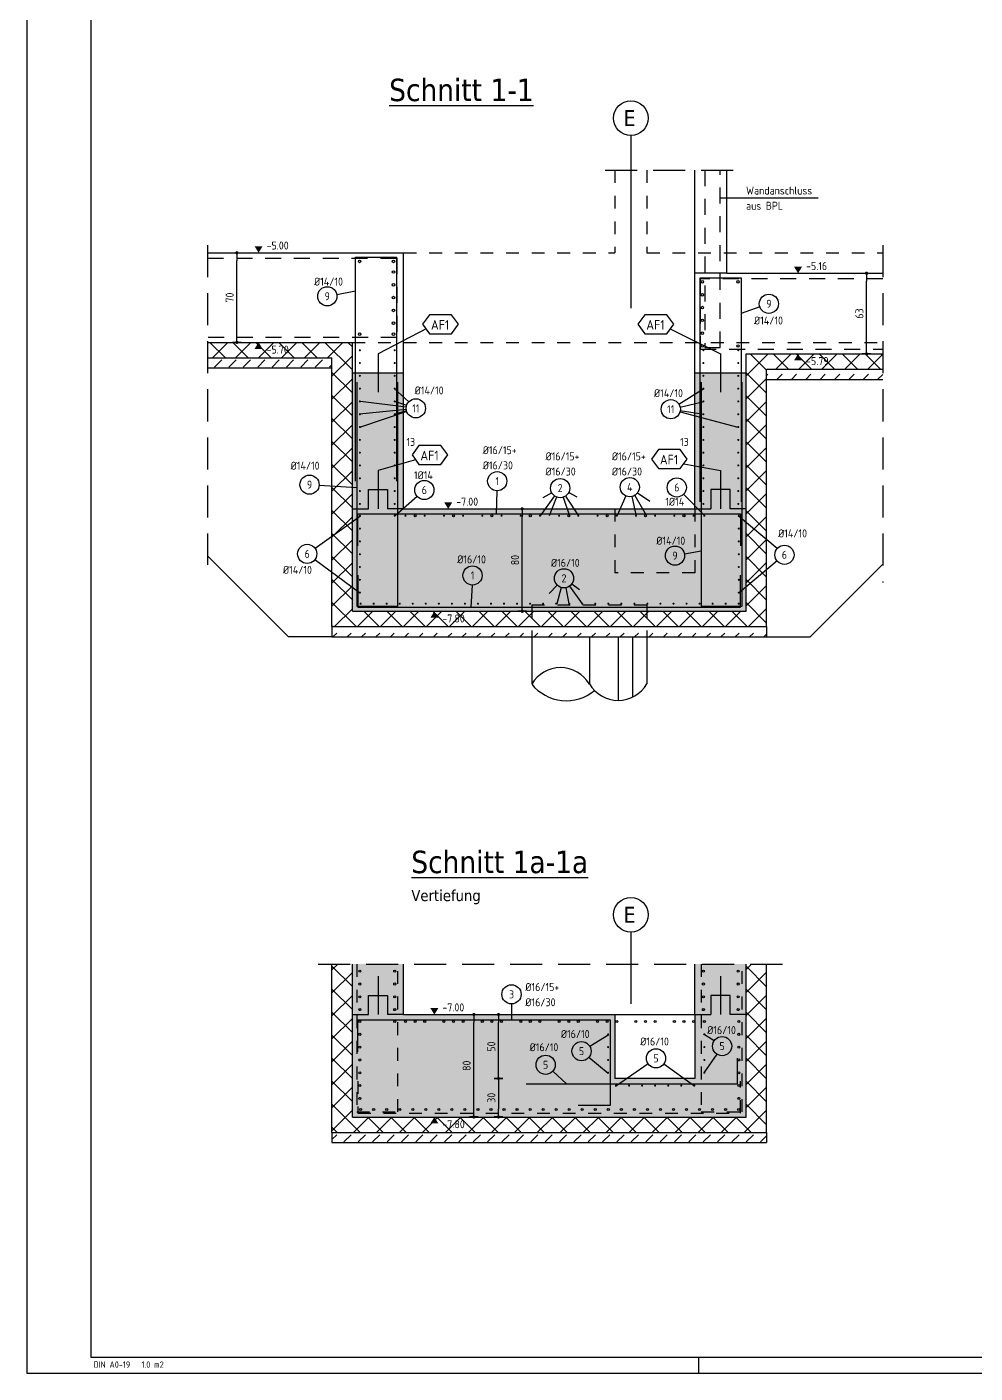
# Model space of a CAD drawing. Extents: x -20 to 69, y 0 to 100.
# Drawn here: x 0 to 7.41, y 0 to 10.51 of the extents above; entities that cross this region are included whole.
import ezdxf
from ezdxf.enums import TextEntityAlignment as Align

# ---------------------------------------------------------------- set-up
doc = ezdxf.new("R2010")
doc.units = 0
doc.header["$LTSCALE"] = 0.25
for name, pattern in [('AUSGEZOGEN', [1000.01, 1000, 0.01]), ('DOT', [0.175, 0.05, -0.125]), ('GESTRICHELT', [0.75, 0.5, -0.25]), ('GESTRICHELTX2', [1.5, 1, -0.5]), ('HIDDEN', [0.375, 0.25, -0.125])]:
    doc.linetypes.add(name, pattern=pattern)
for name, color, linetype in [('ACHSEN', 7, 'Continuous'), ('AFB', 7, 'Continuous'), ('AFU', 7, 'Continuous'), ('BETON', 7, 'Continuous'), ('grau_mittel', 7, 'Continuous'), ('HILFE', 7, 'Continuous'), ('koten', 7, 'Continuous'), ('MASSE', 7, 'Continuous'), ('OBJEKT', 7, 'Continuous'), ('RAHMEN', 7, 'Continuous'), ('RND', 7, 'Continuous'), ('SFP_Achsen', 7, 'Continuous'), ('SFP_Dämmung', 7, 'Continuous'), ('SFP_Hilfe', 7, 'Continuous'), ('TEXT', 7, 'Continuous'), ('Verbau', 7, 'Continuous'), ('VERDECKT', 7, 'Continuous')]:
    doc.layers.add(name, color=color, linetype=linetype)
doc.layers.add('NOPLOT', color=7, linetype='Continuous', plot=False)
doc.styles.add('helv', font='tahoma.ttf')
doc.styles.add('txt', font='isocp.shx')
doc.linetypes.add('AFU_50K', pattern='A,0.15,["/",Standard,S=0.2,R=0,X=-0.01,Y=-0.1],0.07,["/",Standard,S=0.2,R=0,X=-0.01,Y=-0.1],0.15', length=0.37)
doc.linetypes.add('AFU_50M', pattern='A,0.45,["/",Standard,S=0.2,R=0,X=-0.01,Y=-0.1],0.07,["/",Standard,S=0.2,R=0,X=-0.01,Y=-0.1],0.45', length=0.97)
doc.dimstyles.new('DOT_I', dxfattribs={"dimscale": 0.25, "dimtxt": 0.25, "dimasz": 0.25, "dimexe": 0.1, "dimexo": 0.3, "dimgap": 0.1, "dimtad": 1, "dimdec": 3, "dimzin": 3, "dimtxsty": 'txt', "dimblk": 'DOT', "dimblk1": 'DOT', "dimblk2": 'DOT', "dimsah": 1, "dimcen": 0.1, "dimse1": 1, "dimse2": 1, "dimazin": 0, "dimtfac": 1, "dimtdec": 4, "dimtix": 1, "dimtmove": 2, "dimatfit": 3, "dimfxl": 0, "dimtvp": 1, "dimtolj": 1, "dimtzin": 0, "dimarcsym": 0})
pattern_1 = [(225, (-1.28428, 34.29151), (-9e-17, -0.1122532), [0.079375, -0.079375])]

# ---------------------------------------------------------------- blocks, each defined once
blk = doc.blocks.new('okrd_o')
at = {"layer": 'koten', "color": 7, "linetype": 'Continuous'}
blk.add_solid([(-0.125, 0.202), (0.125, 0.202), (0, 0)], dxfattribs=at)
at = {"layer": 'koten', "style": 'txt'}
blk.add_attdef('OKRD', (0.25, 0.1), '', height=0.25, dxfattribs=at)
blk = doc.blocks.new('okrd_u')
at = {"layer": 'koten', "color": 7, "linetype": 'Continuous'}
blk.add_solid([(-0.125, -0.202), (0.125, -0.202), (0, 0)], dxfattribs=at)
at = {"layer": 'koten', "style": 'txt'}
blk.add_attdef('OKRD', (0.25, -0.35), '', height=0.25, dxfattribs=at)
blk = doc.blocks.new('RND_HIN')
at = {"layer": 'RND', "color": 7, "linetype": 'Continuous'}
blk.add_circle((0, 0), 0.3, dxfattribs=at)
at = {"layer": 'RND', "color": 7, "linetype": 'Continuous', "style": 'txt'}
blk.add_attdef('POSI', text='', height=0.25, dxfattribs=at).set_placement((0, 0), align=Align.MIDDLE)
blk = doc.blocks.new('DOT')
at = {"layer": 'MASSE', "color": 7, "linetype": 'Continuous'}
for p, q in [((0, 0), (-1, 0)), ((0, 0.54), (0, -0.54))]:
    blk.add_line(p, q, dxfattribs=at)
at = {"layer": 'MASSE', "color": 7, "linetype": 'Continuous', "const_width": 0.2}
blk.add_lwpolyline([(-0.1, 0, 1), (0.1, 0, 1)], format="xyb", close=True, dxfattribs=at)
blk = doc.blocks.new('*D30')
at = {"layer": 'Defpoints', "color": 0, "linetype": 'AUSGEZOGEN', "transparency": 16777216}
for p in [(3.684, 2.8), (3.684, 2.8), (3.684, 2.3)]:
    blk.add_point(p, dxfattribs=at)
at = {"layer": 'MASSE', "color": 0, "linetype": 'AUSGEZOGEN', "lineweight": -2, "transparency": 16777216}
blk.add_line((3.684, 2.362), (3.684, 2.737), dxfattribs=at)
at = {"layer": 'MASSE', "color": 0, "linetype": 'AUSGEZOGEN', "lineweight": -2, "transparency": 16777216, "xscale": 0.0625, "yscale": 0.0625, "zscale": 0.0625}
for p, rotation in [((3.684, 2.8), 90), ((3.684, 2.3), 270)]:
    blk.add_blockref('DOT', p, dxfattribs=dict(at, rotation=rotation))
at = {"layer": 'MASSE', "color": 0, "linetype": 'AUSGEZOGEN', "transparency": 16777216, "insert": (3.628, 2.55), "char_height": 0.0625, "attachment_point": 5, "rotation": 90, "style": 'txt'}
blk.add_mtext('\\A1;50', dxfattribs=at)
blk = doc.blocks.new('*D31')
at = {"layer": 'Defpoints', "color": 0, "linetype": 'AUSGEZOGEN', "transparency": 16777216}
for p in [(3.684, 2.3), (3.684, 2), (3.684, 2)]:
    blk.add_point(p, dxfattribs=at)
at = {"layer": 'MASSE', "color": 0, "linetype": 'AUSGEZOGEN', "lineweight": -2, "transparency": 16777216}
blk.add_line((3.684, 2.237), (3.684, 2.062), dxfattribs=at)
at = {"layer": 'MASSE', "color": 0, "linetype": 'AUSGEZOGEN', "lineweight": -2, "transparency": 16777216, "xscale": 0.0625, "yscale": 0.0625, "zscale": 0.0625}
for p, rotation in [((3.684, 2.3), 90), ((3.684, 2), 270)]:
    blk.add_blockref('DOT', p, dxfattribs=dict(at, rotation=rotation))
at = {"layer": 'MASSE', "color": 0, "linetype": 'AUSGEZOGEN', "transparency": 16777216, "insert": (3.628, 2.15), "char_height": 0.0625, "attachment_point": 5, "rotation": 90, "style": 'txt'}
blk.add_mtext('\\A1;30', dxfattribs=at)
blk = doc.blocks.new('*D32')
at = {"layer": 'Defpoints', "color": 0, "linetype": 'AUSGEZOGEN', "transparency": 16777216}
for p in [(3.491, 2.8), (3.491, 2.8), (3.491, 2)]:
    blk.add_point(p, dxfattribs=at)
at = {"layer": 'MASSE', "color": 0, "linetype": 'AUSGEZOGEN', "lineweight": -2, "transparency": 16777216}
blk.add_line((3.491, 2.062), (3.491, 2.737), dxfattribs=at)
at = {"layer": 'MASSE', "color": 0, "linetype": 'AUSGEZOGEN', "lineweight": -2, "transparency": 16777216, "xscale": 0.0625, "yscale": 0.0625, "zscale": 0.0625}
for p, rotation in [((3.491, 2.8), 90), ((3.491, 2), 270)]:
    blk.add_blockref('DOT', p, dxfattribs=dict(at, rotation=rotation))
at = {"layer": 'MASSE', "color": 0, "linetype": 'AUSGEZOGEN', "transparency": 16777216, "insert": (3.435, 2.4), "char_height": 0.0625, "attachment_point": 5, "rotation": 90, "style": 'txt'}
blk.add_mtext('\\A1;80', dxfattribs=at)
blk = doc.blocks.new('*D33')
at = {"layer": 'Defpoints', "color": 0, "linetype": 'AUSGEZOGEN', "transparency": 16777216}
for p in [(3.869, 6.749), (3.869, 6.749), (3.869, 5.949)]:
    blk.add_point(p, dxfattribs=at)
at = {"layer": 'MASSE', "color": 0, "linetype": 'AUSGEZOGEN', "lineweight": -2, "transparency": 16777216}
blk.add_line((3.869, 6.012), (3.869, 6.687), dxfattribs=at)
at = {"layer": 'MASSE', "color": 0, "linetype": 'AUSGEZOGEN', "lineweight": -2, "transparency": 16777216, "xscale": 0.0625, "yscale": 0.0625, "zscale": 0.0625}
for p, rotation in [((3.869, 6.749), 90), ((3.869, 5.949), 270)]:
    blk.add_blockref('DOT', p, dxfattribs=dict(at, rotation=rotation))
at = {"layer": 'MASSE', "color": 0, "linetype": 'AUSGEZOGEN', "transparency": 16777216, "insert": (3.813, 6.349), "char_height": 0.0625, "attachment_point": 5, "rotation": 90, "style": 'txt'}
blk.add_mtext('\\A1;80', dxfattribs=at)
blk = doc.blocks.new('*D34')
at = {"layer": 'Defpoints', "color": 0, "linetype": 'AUSGEZOGEN', "transparency": 16777216}
for p in [(1.64, 8.749), (1.64, 8.749), (1.64, 8.049)]:
    blk.add_point(p, dxfattribs=at)
at = {"layer": 'MASSE', "color": 0, "linetype": 'AUSGEZOGEN', "lineweight": -2, "transparency": 16777216}
blk.add_line((1.64, 8.112), (1.64, 8.687), dxfattribs=at)
at = {"layer": 'MASSE', "color": 0, "linetype": 'AUSGEZOGEN', "lineweight": -2, "transparency": 16777216, "xscale": 0.0625, "yscale": 0.0625, "zscale": 0.0625}
for p, rotation in [((1.64, 8.749), 90), ((1.64, 8.049), 270)]:
    blk.add_blockref('DOT', p, dxfattribs=dict(at, rotation=rotation))
at = {"layer": 'MASSE', "color": 0, "linetype": 'AUSGEZOGEN', "transparency": 16777216, "insert": (1.584, 8.399), "char_height": 0.0625, "attachment_point": 5, "rotation": 90, "style": 'txt'}
blk.add_mtext('\\A1;70', dxfattribs=at)
blk = doc.blocks.new('*D35')
at = {"layer": 'Defpoints', "color": 0, "linetype": 'AUSGEZOGEN', "transparency": 16777216}
for p in [(6.559, 8.589), (6.559, 8.589), (6.559, 7.959)]:
    blk.add_point(p, dxfattribs=at)
at = {"layer": 'MASSE', "color": 0, "linetype": 'AUSGEZOGEN', "lineweight": -2, "transparency": 16777216}
blk.add_line((6.559, 8.022), (6.559, 8.527), dxfattribs=at)
at = {"layer": 'MASSE', "color": 0, "linetype": 'AUSGEZOGEN', "lineweight": -2, "transparency": 16777216, "xscale": 0.0625, "yscale": 0.0625, "zscale": 0.0625}
for p, rotation in [((6.559, 8.589), 90), ((6.559, 7.959), 270)]:
    blk.add_blockref('DOT', p, dxfattribs=dict(at, rotation=rotation))
at = {"layer": 'MASSE', "color": 0, "linetype": 'AUSGEZOGEN', "transparency": 16777216, "insert": (6.503, 8.274), "char_height": 0.0625, "attachment_point": 5, "rotation": 90, "style": 'txt'}
blk.add_mtext('\\A1;63', dxfattribs=at)
blk = doc.blocks.new('A0--19')
at = {"layer": 'RAHMEN'}
for p, q in [((0, 84.1), (0, 0)), ((0, 0), (99.9, 0))]:
    blk.add_line(p, q, dxfattribs=at)
at = {"layer": 'RAHMEN', "color": 5}
for p, q in [((2, 83.6), (2, 0.5)), ((2, 0.5), (99.4, 0.5))]:
    blk.add_line(p, q, dxfattribs=at)
at = {"layer": 'RAHMEN', "color": 7}
blk.add_line((21, 0), (21, 0.5), dxfattribs=at)
at = {"layer": 'RAHMEN', "color": 7, "style": 'txt'}
blk.add_text('DIN A0-19   1.0 m2', height=0.2, dxfattribs=at).set_placement((2.083, 0.164))

msp = doc.modelspace()

# ---------------------------------------------------------------- hatches: boundary and pattern name
at = {"layer": 'grau_mittel'}
h = msp.add_hatch(color=61, dxfattribs=at)
h.paths.add_polyline_path([(5.218, 6.7491), (5.343, 6.7491), (5.343, 6.8991), (5.493, 6.8991), (5.493, 6.7491), (5.618, 6.7491), (5.618, 7.8091), (5.218, 7.8091)])
h.paths.add_polyline_path([(5.618, 6.7491), (5.493, 6.7491), (5.493, 6.8991), (5.343, 6.8991), (5.343, 6.7491), (5.218, 6.7491), (2.943, 6.7491), (2.818, 6.7491), (2.818, 6.8991), (2.668, 6.8991), (2.668, 6.7491), (2.543, 6.7491), (2.543, 5.9491), (5.618, 5.9491)])
h.paths.add_polyline_path([(2.943, 7.8091), (2.543, 7.8091), (2.543, 6.7491), (2.668, 6.7491), (2.668, 6.8991), (2.818, 6.8991), (2.818, 6.7491), (2.943, 6.7491)])
h = msp.add_hatch(color=61, dxfattribs=at)
h.paths.add_polyline_path([(5.218, 2.2996), (4.593, 2.2996), (4.593, 2.7996), (2.943, 2.7996), (2.818, 2.7996), (2.818, 2.9496), (2.668, 2.9496), (2.668, 2.7996), (2.543, 2.7996), (2.543, 1.9996), (5.618, 1.9996), (5.618, 2.7996), (5.493, 2.7996), (5.493, 2.9496), (5.343, 2.9496), (5.343, 2.7996), (5.218, 2.7996)])
h.paths.add_polyline_path([(5.218, 2.7996), (5.343, 2.7996), (5.343, 2.9496), (5.493, 2.9496), (5.493, 2.7996), (5.618, 2.7996), (5.618, 3.1939), (5.218, 3.1939)])
msp.add_hatch(color=61, dxfattribs=at).paths.add_polyline_path([(2.943, 3.1939), (2.543, 3.1939), (2.543, 2.7996), (2.668, 2.7996), (2.668, 2.9496), (2.818, 2.9496), (2.818, 2.7996), (2.943, 2.7996)])
at = {"layer": 'SFP_Dämmung'}
h = msp.add_hatch(dxfattribs=at)
h.set_pattern_fill('ANSI37', color=171, scale=0.04, angle=-180, double=1)
h.set_pattern_definition([(225, (-1.28428, 34.29151), (0.08980256, -0.08980256), []), (315, (-1.28428, 34.29151), (0.08980256, 0.08980256), [])])
h.paths.add_polyline_path([(2.383, 5.8291), (5.778, 5.8291), (5.778, 7.8391), (6.685, 7.8391), (6.685, 7.9591), (5.618, 7.9591), (5.618, 5.9491), (2.543, 5.9491), (2.543, 8.0491), (1.4111, 8.0491), (1.4111, 7.9291), (2.383, 7.9291)])
h = msp.add_hatch(dxfattribs=at)
h.set_pattern_fill('ANSI37', color=171, scale=0.04, angle=-180, double=1)
h.set_pattern_definition([(225, (-1.28428, 33.96601), (0.08980256, -0.08980256), []), (315, (-1.28428, 33.96601), (0.08980256, 0.08980256), [])])
h.paths.add_polyline_path([(5.778, 3.1939), (5.618, 3.1939), (5.618, 1.9996), (2.543, 1.9996), (2.543, 3.1939), (2.383, 3.1939), (2.383, 1.8796), (5.778, 1.8796)])
at = {"layer": 'SFP_Hilfe'}
h = msp.add_hatch(dxfattribs=at)
h.set_pattern_fill('DASH', color=171, scale=0.025, angle=-135, double=1)
h.set_pattern_definition(pattern_1)
h.paths.add_polyline_path([(2.383, 7.8491), (2.383, 7.9291), (1.4111, 7.9291), (1.4111, 7.8491)])
h.paths.add_polyline_path([(6.685, 7.7591), (6.685, 7.8391), (5.778, 7.8391), (5.778, 7.7591)])
h = msp.add_hatch(dxfattribs=at)
h.set_pattern_fill('DASH', color=171, scale=0.025, angle=-135, double=1)
h.set_pattern_definition(pattern_1)
h.paths.add_polyline_path([(5.778, 5.7491), (5.778, 5.8291), (2.383, 5.8291), (2.383, 5.7491)])
h = msp.add_hatch(dxfattribs=at)
h.set_pattern_fill('DASH', color=171, scale=0.025, angle=-135, double=1)
h.set_pattern_definition([(225, (-1.28428, 33.96601), (-9e-17, -0.1122532), [0.079375, -0.079375])])
h.paths.add_polyline_path([(5.778, 1.7996), (5.778, 1.8796), (2.383, 1.8796), (2.383, 1.7996)])

# ---------------------------------------------------------------- linework, layer by layer
at = {"layer": 'ACHSEN', "color": 140, "linetype": 'AUSGEZOGEN'}
for p, q in [((4.718, 9.6651), (4.718, 8.3151)), ((4.718, 3.444), (4.718, 2.8827))]:
    msp.add_line(p, q, dxfattribs=at)
at = {"layer": 'AFB', "color": 102, "linetype": 'AUSGEZOGEN'}
for p, q in [((3.1182, 8.1535), (2.743, 7.9591)), ((5.0255, 8.1539), (5.418, 7.9591)), ((3.0357, 7.1329), (2.743, 7.0491)), ((5.1312, 7.1011), (5.418, 7.0491))]:
    msp.add_line(p, q, dxfattribs=at)
at = {"layer": 'AFB', "color": 1, "linetype": 'AUSGEZOGEN'}
for p, q in [((2.743, 7.9591), (2.743, 7.6591)), ((5.418, 7.9591), (5.418, 7.6591))]:
    msp.add_line(p, q, dxfattribs=at)
for points in [[(3.1454, 8.2644), (3.0911, 8.1905), (3.1454, 8.1165), (3.3162, 8.1165), (3.3704, 8.1905), (3.3162, 8.2644)], [(4.8276, 8.2648), (4.7733, 8.1908), (4.8276, 8.1169), (4.9984, 8.1169), (5.0526, 8.1908), (4.9984, 8.2648)], [(3.0628, 7.2438), (3.0086, 7.1699), (3.0628, 7.096), (3.2336, 7.096), (3.2878, 7.1699), (3.2336, 7.2438)], [(4.9333, 7.212), (4.879, 7.138), (4.9333, 7.0641), (5.1041, 7.0641), (5.1583, 7.138), (5.1041, 7.212)]]:
    msp.add_lwpolyline(points, close=True, dxfattribs=at)
at = {"layer": 'AFU', "color": 8, "linetype": 'AFU_50K'}
msp.add_line((5.468, 8.5891), (5.218, 8.5891), dxfattribs=at)
at = {"layer": 'AFU', "color": 8, "linetype": 'AFU_50M'}
for p, q in [((2.943, 7.8091), (2.543, 7.8091)), ((5.618, 7.8091), (5.218, 7.8091))]:
    msp.add_line(p, q, dxfattribs=at)
at = {"layer": 'AFU', "color": 1, "linetype": 'AUSGEZOGEN'}
for p, q in [((2.743, 7.0491), (2.743, 6.7491)), ((5.418, 7.0491), (5.418, 6.7491)), ((2.743, 3.0996), (2.743, 2.7996)), ((5.418, 3.0996), (5.418, 2.7996))]:
    msp.add_line(p, q, dxfattribs=at)
at = {"layer": 'AFU', "color": 8, "linetype": 'AUSGEZOGEN'}
for p, q in [((2.668, 6.7491), (2.668, 6.8991)), ((2.668, 6.8991), (2.818, 6.8991)), ((2.818, 6.8991), (2.818, 6.7491)), ((5.493, 6.8991), (5.343, 6.8991)), ((5.343, 6.8991), (5.343, 6.7491)), ((5.493, 6.7491), (5.493, 6.8991)), ((2.543, 6.7491), (2.668, 6.7491)), ((2.943, 6.7491), (2.818, 6.7491)), ((5.218, 6.7491), (5.343, 6.7491)), ((5.618, 6.7491), (5.493, 6.7491)), ((2.668, 2.7996), (2.668, 2.9496)), ((2.668, 2.9496), (2.818, 2.9496)), ((2.818, 2.9496), (2.818, 2.7996)), ((5.493, 2.9496), (5.343, 2.9496)), ((5.343, 2.9496), (5.343, 2.7996)), ((5.493, 2.7996), (5.493, 2.9496)), ((2.543, 2.7996), (2.668, 2.7996)), ((2.943, 2.7996), (2.818, 2.7996)), ((5.218, 2.7996), (5.343, 2.7996)), ((5.618, 2.7996), (5.493, 2.7996))]:
    msp.add_line(p, q, dxfattribs=at)
at = {"layer": 'BETON', "color": 6, "linetype": 'AUSGEZOGEN'}
for p, q in [((5.218, 6.7491), (5.218, 9.3941)), ((5.468, 8.5891), (5.468, 9.3941)), ((1.4111, 8.7491), (2.943, 8.7491)), ((2.943, 6.7491), (2.943, 8.7491)), ((5.468, 8.5891), (6.685, 8.5891)), ((1.4111, 8.0491), (2.543, 8.0491)), ((2.543, 5.9491), (2.543, 8.0491)), ((5.618, 7.9591), (6.685, 7.9591)), ((5.618, 5.9491), (5.618, 7.9591)), ((2.943, 6.7491), (5.218, 6.7491)), ((2.543, 5.9491), (5.618, 5.9491)), ((2.543, 1.9996), (2.543, 3.1939)), ((2.943, 2.7996), (2.943, 3.1939)), ((5.218, 2.7996), (5.218, 3.1939)), ((5.618, 1.9996), (5.618, 3.1939)), ((2.943, 2.7996), (4.593, 2.7996)), ((4.593, 2.7996), (4.593, 2.2996)), ((5.218, 2.7996), (5.218, 2.2996)), ((5.218, 2.2996), (4.593, 2.2996)), ((2.543, 1.9996), (5.618, 1.9996))]:
    msp.add_line(p, q, dxfattribs=at)
at = {"layer": 'HILFE', "color": 102, "linetype": 'GESTRICHELTX2'}
for p, q in [((4.5183, 9.3941), (5.6065, 9.3941)), ((1.4111, 8.8074), (1.4111, 6.3107)), ((6.685, 8.8074), (6.685, 6.1728)), ((2.2761, 3.1939), (5.9394, 3.1939))]:
    msp.add_line(p, q, dxfattribs=at)
at = {"layer": 'HILFE', "color": 102, "linetype": 'AUSGEZOGEN'}
for p, q in [((6.1818, 9.1752), (5.4156, 9.1752)), ((1.4111, 7.9291), (2.383, 7.9291)), ((2.383, 5.8291), (2.383, 7.9291)), ((1.4111, 7.8491), (2.383, 7.8491)), ((5.778, 5.8291), (5.778, 7.8391)), ((5.778, 7.8391), (6.685, 7.8391)), ((5.778, 7.7591), (6.685, 7.7591)), ((1.4111, 6.3811), (2.043, 5.7491)), ((6.685, 6.3161), (6.118, 5.7491)), ((2.383, 5.8291), (5.778, 5.8291)), ((2.383, 5.8291), (2.383, 5.7491)), ((5.778, 5.8291), (5.778, 5.7491)), ((2.383, 5.7491), (2.043, 5.7491)), ((2.383, 5.7491), (5.778, 5.7491)), ((5.778, 5.7491), (6.118, 5.7491)), ((2.383, 1.8796), (2.383, 3.1939)), ((5.778, 1.8796), (5.778, 3.1939)), ((2.383, 1.8796), (5.778, 1.8796)), ((2.383, 1.8796), (2.383, 1.7996)), ((2.383, 1.7996), (5.778, 1.7996)), ((5.778, 1.8796), (5.778, 1.7996))]:
    msp.add_line(p, q, dxfattribs=at)
at = {"layer": 'NOPLOT', "color": 191, "linetype": 'DOT'}
for p, q in [((4.593, 6.7491), (4.593, 6.2491)), ((5.218, 6.7491), (5.218, 6.2491)), ((5.218, 6.2491), (4.593, 6.2491))]:
    msp.add_line(p, q, dxfattribs=at)
at = {"layer": 'NOPLOT', "color": 191, "linetype": 'Continuous'}
for centre in [(4.6075, 2.7453), (4.7575, 2.7453), (4.8325, 2.7453), (4.9075, 2.7453), (5.0575, 2.7453), (5.1325, 2.7453), (5.2075, 2.7453)]:
    msp.add_circle(centre, 0.008, dxfattribs=at)
at = {"layer": 'OBJEKT', "color": 7, "linetype": 'AUSGEZOGEN'}
msp.add_line((4.593, 2.7996), (5.218, 2.7996), dxfattribs=at)
at = {"layer": 'RND', "color": 102, "linetype": 'AUSGEZOGEN'}
for p, q in [((2.42, 8.423), (2.5677, 8.4509)), ((5.7255, 8.3257), (5.5787, 8.2736)), ((2.9828, 7.5843), (2.8692, 7.6878)), ((5.0931, 7.5665), (5.2884, 7.6878)), ((2.9638, 7.5431), (2.6049, 7.5878)), ((2.9669, 7.5571), (2.8732, 7.5878)), ((5.1024, 7.5441), (5.2884, 7.5878)), ((2.9636, 7.526), (2.5969, 7.4878)), ((2.9671, 7.5098), (2.6049, 7.3878)), ((2.966, 7.5136), (2.8732, 7.4878)), ((5.1019, 7.5077), (5.5527, 7.3878)), ((5.1035, 7.5158), (5.2884, 7.4878)), ((2.2826, 6.9335), (2.5769, 6.9167)), ((3.0483, 6.8463), (2.8772, 6.6948)), ((3.6719, 6.89), (3.6666, 6.7091)), ((4.1215, 6.8503), (4.0088, 6.6948)), ((4.1001, 6.8743), (4.0297, 6.8348)), ((4.1378, 6.8413), (4.0798, 6.6948)), ((4.1893, 6.8399), (4.2378, 6.6948)), ((4.2069, 6.8485), (4.3088, 6.6948)), ((4.2322, 6.8767), (4.2957, 6.8441)), ((4.6786, 6.85), (4.6099, 6.6972)), ((4.7256, 6.8452), (4.7596, 6.6923)), ((4.7476, 6.8539), (4.8386, 6.7005)), ((4.7707, 6.8753), (4.8649, 6.809)), ((5.1295, 6.8627), (5.2962, 6.6948)), ((2.2506, 6.4407), (2.6049, 6.6948)), ((5.8601, 6.4386), (5.5572, 6.6948)), ((5.1364, 6.3968), (5.2679, 6.4201)), ((2.2499, 6.3523), (2.5969, 6.0948)), ((5.8599, 6.3419), (5.5652, 6.0948)), ((3.4771, 6.154), (3.468, 5.9803)), ((4.1433, 6.1528), (4.0805, 6.0881)), ((4.1747, 6.1346), (4.1383, 6.0083)), ((4.2091, 6.1329), (4.2322, 6.0083)), ((4.2392, 6.1458), (4.338, 6.0083)), ((4.2566, 6.1632), (4.3178, 6.1196)), ((3.7855, 2.8826), (3.7855, 2.7596)), ((4.3965, 2.5529), (4.5465, 2.6441)), ((5.3677, 2.5941), (5.2859, 2.6472)), ((4.3902, 2.4662), (4.5393, 2.3433)), ((5.3885, 2.4911), (5.2888, 2.3436)), ((4.1075, 2.3574), (4.215, 2.2596)), ((4.8524, 2.415), (4.5972, 2.238)), ((4.9751, 2.4142), (5.2077, 2.2481))]:
    msp.add_line(p, q, dxfattribs=at)
at = {"layer": 'RND', "color": 7, "linetype": 'GESTRICHELT'}
for points in [[(5.2956, 9.3941), (5.2956, 8.0084), (5.4156, 8.0084), (5.4156, 9.3941)], [(1.4111, 8.7069), (2.8899, 8.7069), (2.8899, 8.0869), (1.4111, 8.0869)], [(6.685, 8.5465), (5.2604, 8.5465), (5.2604, 7.9965), (6.685, 7.9965)]]:
    msp.add_lwpolyline(points, dxfattribs=at)
at = {"layer": 'RND', "color": 1, "linetype": 'AUSGEZOGEN'}
for points in [[(2.5677, 6.9641), (2.5677, 8.7141), (2.8877, 8.7141), (2.8877, 6.9641)], [(5.2587, 6.8041), (5.2587, 8.5541), (5.5787, 8.5541), (5.5787, 6.8041)], [(2.5769, 7.7391), (2.5769, 5.9891), (2.8969, 5.9891), (2.8969, 7.7391)], [(5.2679, 7.7391), (5.2679, 5.9891), (5.5879, 5.9891), (5.5879, 7.7391)], [(2.5855, 6.4591), (2.5855, 6.7091), (5.5755, 6.7091), (5.5755, 6.4591)], [(2.5855, 6.2303), (2.5855, 5.9803), (5.5755, 5.9803), (5.5755, 6.2303)], [(2.5855, 2.5096), (2.5855, 2.7596), (4.5555, 2.7596), (4.5555, 2.0896), (4.3055, 2.0896)], [(3.9008, 2.2596), (5.5508, 2.2596), (5.5508, 2.4596)]]:
    msp.add_lwpolyline(points, dxfattribs=at)
at = {"layer": 'RND', "color": 7, "linetype": 'AUSGEZOGEN', "const_width": 0.008}
for points in [[(2.5969, 7.9878, 1), (2.6049, 7.9878, 1)], [(2.8692, 7.9878, 1), (2.8772, 7.9878, 1)], [(5.2804, 7.9878, 1), (5.2884, 7.9878, 1)], [(5.5527, 7.9878, 1), (5.5607, 7.9878, 1)], [(2.5969, 7.8878, 1), (2.6049, 7.8878, 1)], [(2.8692, 7.8878, 1), (2.8772, 7.8878, 1)], [(5.2804, 7.8878, 1), (5.2884, 7.8878, 1)], [(5.5527, 7.8878, 1), (5.5607, 7.8878, 1)], [(2.5969, 7.7878, 1), (2.6049, 7.7878, 1)], [(2.8692, 7.7878, 1), (2.8772, 7.7878, 1)], [(5.2804, 7.7878, 1), (5.2884, 7.7878, 1)], [(5.5527, 7.7878, 1), (5.5607, 7.7878, 1)], [(2.5969, 7.6878, 1), (2.6049, 7.6878, 1)], [(2.8692, 7.6878, 1), (2.8772, 7.6878, 1)], [(5.2804, 7.6878, 1), (5.2884, 7.6878, 1)], [(5.5527, 7.6878, 1), (5.5607, 7.6878, 1)], [(2.5969, 7.5878, 1), (2.6049, 7.5878, 1)], [(2.8692, 7.5878, 1), (2.8772, 7.5878, 1)], [(5.2804, 7.5878, 1), (5.2884, 7.5878, 1)], [(5.5527, 7.5878, 1), (5.5607, 7.5878, 1)], [(2.5969, 7.4878, 1), (2.6049, 7.4878, 1)], [(2.8692, 7.4878, 1), (2.8772, 7.4878, 1)], [(5.2804, 7.4878, 1), (5.2884, 7.4878, 1)], [(5.5527, 7.4878, 1), (5.5607, 7.4878, 1)], [(2.5969, 7.3878, 1), (2.6049, 7.3878, 1)], [(2.8692, 7.3878, 1), (2.8772, 7.3878, 1)], [(5.2804, 7.3878, 1), (5.2884, 7.3878, 1)], [(5.5527, 7.3878, 1), (5.5607, 7.3878, 1)], [(2.5969, 7.2878, 1), (2.6049, 7.2878, 1)], [(2.8692, 7.2878, 1), (2.8772, 7.2878, 1)], [(5.2804, 7.2878, 1), (5.2884, 7.2878, 1)], [(5.5527, 7.2878, 1), (5.5607, 7.2878, 1)], [(2.5969, 7.1878, 1), (2.6049, 7.1878, 1)], [(2.8692, 7.1878, 1), (2.8772, 7.1878, 1)], [(5.2804, 7.1878, 1), (5.2884, 7.1878, 1)], [(5.5527, 7.1878, 1), (5.5607, 7.1878, 1)], [(2.5969, 7.0878, 1), (2.6049, 7.0878, 1)], [(2.8692, 7.0878, 1), (2.8772, 7.0878, 1)], [(5.2804, 7.0878, 1), (5.2884, 7.0878, 1)], [(5.5527, 7.0878, 1), (5.5607, 7.0878, 1)], [(2.5969, 6.9878, 1), (2.6049, 6.9878, 1)], [(2.8692, 6.9878, 1), (2.8772, 6.9878, 1)], [(5.2804, 6.9878, 1), (5.2884, 6.9878, 1)], [(5.5527, 6.9878, 1), (5.5607, 6.9878, 1)], [(2.5969, 6.8878, 1), (2.6049, 6.8878, 1)], [(2.8692, 6.8878, 1), (2.8772, 6.8878, 1)], [(5.2804, 6.8878, 1), (5.2884, 6.8878, 1)], [(5.5527, 6.8878, 1), (5.5607, 6.8878, 1)], [(2.5969, 6.7878, 1), (2.6049, 6.7878, 1)], [(2.8692, 6.7878, 1), (2.8772, 6.7878, 1)], [(5.2804, 6.7878, 1), (5.2884, 6.7878, 1)], [(5.5527, 6.7878, 1), (5.5607, 6.7878, 1)], [(2.5969, 6.6948, 1), (2.6049, 6.6948, 1)], [(2.8692, 6.6948, 1), (2.8772, 6.6948, 1)], [(2.9535, 6.6948, 1), (2.9615, 6.6948, 1)], [(3.1035, 6.6948, 1), (3.1115, 6.6948, 1)], [(3.2535, 6.6948, 1), (3.2615, 6.6948, 1)], [(3.4035, 6.6948, 1), (3.4115, 6.6948, 1)], [(3.5535, 6.6948, 1), (3.5615, 6.6948, 1)], [(3.7035, 6.6948, 1), (3.7115, 6.6948, 1)], [(3.8535, 6.6948, 1), (3.8615, 6.6948, 1)], [(4.0035, 6.6948, 1), (4.0115, 6.6948, 1)], [(4.1535, 6.6948, 1), (4.1615, 6.6948, 1)], [(4.3035, 6.6948, 1), (4.3115, 6.6948, 1)], [(4.4535, 6.6948, 1), (4.4615, 6.6948, 1)], [(4.6035, 6.6948, 1), (4.6115, 6.6948, 1)], [(4.7535, 6.6948, 1), (4.7615, 6.6948, 1)], [(4.9035, 6.6948, 1), (4.9115, 6.6948, 1)], [(5.0535, 6.6948, 1), (5.0615, 6.6948, 1)], [(5.2035, 6.6948, 1), (5.2115, 6.6948, 1)], [(5.2882, 6.6948, 1), (5.2962, 6.6948, 1)], [(5.5572, 6.6948, 1), (5.5652, 6.6948, 1)], [(2.5969, 6.5948, 1), (2.6049, 6.5948, 1)], [(5.5572, 6.5948, 1), (5.5652, 6.5948, 1)], [(2.5969, 6.4948, 1), (2.6049, 6.4948, 1)], [(5.5572, 6.4948, 1), (5.5652, 6.4948, 1)], [(2.5969, 6.3948, 1), (2.6049, 6.3948, 1)], [(5.5572, 6.3948, 1), (5.5652, 6.3948, 1)], [(2.5969, 6.2948, 1), (2.6049, 6.2948, 1)], [(2.5969, 6.1948, 1), (2.6049, 6.1948, 1)], [(5.5572, 6.2948, 1), (5.5652, 6.2948, 1)], [(5.5572, 6.1948, 1), (5.5652, 6.1948, 1)], [(2.5969, 6.0948, 1), (2.6049, 6.0948, 1)], [(5.5572, 6.0948, 1), (5.5652, 6.0948, 1)], [(2.6028, 6.0083, 1), (2.6108, 6.0083, 1)], [(2.7046, 6.0083, 1), (2.7126, 6.0083, 1)], [(2.8064, 6.0083, 1), (2.8144, 6.0083, 1)], [(2.9083, 6.0083, 1), (2.9163, 6.0083, 1)], [(3.0101, 6.0083, 1), (3.0181, 6.0083, 1)], [(3.112, 6.0083, 1), (3.12, 6.0083, 1)], [(3.2138, 6.0083, 1), (3.2218, 6.0083, 1)], [(3.3156, 6.0083, 1), (3.3236, 6.0083, 1)], [(3.4175, 6.0083, 1), (3.4255, 6.0083, 1)], [(3.5193, 6.0083, 1), (3.5273, 6.0083, 1)], [(3.6212, 6.0083, 1), (3.6292, 6.0083, 1)], [(3.723, 6.0083, 1), (3.731, 6.0083, 1)], [(3.8248, 6.0083, 1), (3.8328, 6.0083, 1)], [(3.9267, 6.0083, 1), (3.9347, 6.0083, 1)], [(4.0285, 6.0083, 1), (4.0365, 6.0083, 1)], [(4.1303, 6.0083, 1), (4.1383, 6.0083, 1)], [(4.2322, 6.0083, 1), (4.2402, 6.0083, 1)], [(4.334, 6.0083, 1), (4.342, 6.0083, 1)], [(4.4359, 6.0083, 1), (4.4439, 6.0083, 1)], [(4.5377, 6.0083, 1), (4.5457, 6.0083, 1)], [(4.6395, 6.0083, 1), (4.6475, 6.0083, 1)], [(4.7414, 6.0083, 1), (4.7494, 6.0083, 1)], [(4.8432, 6.0083, 1), (4.8512, 6.0083, 1)], [(4.945, 6.0083, 1), (4.953, 6.0083, 1)], [(5.0469, 6.0083, 1), (5.0549, 6.0083, 1)], [(5.1487, 6.0083, 1), (5.1567, 6.0083, 1)], [(5.2506, 6.0083, 1), (5.2586, 6.0083, 1)], [(5.3524, 6.0083, 1), (5.3604, 6.0083, 1)], [(5.4542, 6.0083, 1), (5.4622, 6.0083, 1)], [(5.5561, 6.0083, 1), (5.5641, 6.0083, 1)], [(4.5363, 2.6453, 1), (4.5443, 2.6453, 1)], [(5.2882, 2.6453, 1), (5.2962, 2.6453, 1)], [(4.5363, 2.5453, 1), (4.5443, 2.5453, 1)], [(5.2882, 2.5453, 1), (5.2962, 2.5453, 1)], [(4.5363, 2.4453, 1), (4.5443, 2.4453, 1)], [(5.2882, 2.4453, 1), (5.2962, 2.4453, 1)], [(4.5363, 2.3453, 1), (4.5443, 2.3453, 1)], [(5.2882, 2.3453, 1), (5.2962, 2.3453, 1)], [(4.5981, 2.2446, 1), (4.6061, 2.2446, 1)], [(4.7, 2.2446, 1), (4.708, 2.2446, 1)], [(4.8018, 2.2446, 1), (4.8098, 2.2446, 1)], [(4.9036, 2.2446, 1), (4.9116, 2.2446, 1)], [(5.0055, 2.2446, 1), (5.0135, 2.2446, 1)], [(5.1073, 2.2446, 1), (5.1153, 2.2446, 1)], [(5.2092, 2.2446, 1), (5.2172, 2.2446, 1)]]:
    msp.add_lwpolyline(points, format="xyb", close=True, dxfattribs=at)
at = {"layer": 'RND', "color": 1, "linetype": 'HIDDEN'}
for points in [[(2.5769, 3.1939), (2.5769, 2.0396), (2.8969, 2.0396), (2.8969, 3.1939)], [(5.2679, 3.1939), (5.2679, 2.0396), (5.5879, 2.0396), (5.5879, 3.1939)], [(2.5855, 2.2808), (2.5855, 2.0308), (5.5755, 2.0308), (5.5755, 2.2808)]]:
    msp.add_lwpolyline(points, dxfattribs=at)
at = {"layer": 'RND', "color": 7, "linetype": 'AUSGEZOGEN'}
for centre, radius in [((2.5992, 8.6813), 0.01), ((2.8638, 8.6813), 0.01), ((2.8638, 8.5986), 0.01), ((5.2764, 8.5213), 0.01), ((5.5547, 8.5213), 0.01), ((2.8638, 8.4986), 0.01), ((5.2764, 8.4208), 0.01), ((2.8638, 8.3986), 0.01), ((2.8638, 8.2986), 0.01), ((5.2764, 8.3208), 0.01), ((2.8638, 8.1986), 0.01), ((5.2764, 8.2208), 0.01), ((2.5992, 8.1126), 0.01), ((2.8638, 8.1126), 0.01), ((5.2764, 8.1208), 0.01), ((5.2764, 8.0208), 0.01), ((5.5547, 8.0208), 0.01), ((3.0325, 6.6948), 0.008), ((3.3325, 6.6948), 0.008), ((3.6325, 6.6948), 0.008), ((3.9325, 6.6948), 0.008), ((4.2325, 6.6948), 0.008), ((4.5325, 6.6948), 0.008), ((4.8325, 6.6948), 0.008), ((5.1325, 6.6948), 0.008), ((2.6009, 3.1383), 0.008), ((2.8732, 3.1383), 0.008), ((5.2844, 3.1383), 0.008), ((5.5567, 3.1383), 0.008), ((2.6009, 3.0383), 0.008), ((2.6009, 2.9383), 0.008), ((2.8732, 3.0383), 0.008), ((2.8732, 2.9383), 0.008), ((5.2844, 3.0383), 0.008), ((5.2844, 2.9383), 0.008), ((5.5567, 3.0383), 0.008), ((5.5567, 2.9383), 0.008), ((2.6009, 2.8383), 0.008), ((2.8732, 2.8383), 0.008), ((5.2844, 2.8383), 0.008), ((5.5567, 2.8383), 0.008), ((2.6009, 2.7453), 0.008), ((2.8732, 2.7453), 0.008), ((2.9575, 2.7453), 0.008), ((3.1075, 2.7453), 0.008), ((3.2575, 2.7453), 0.008), ((3.4075, 2.7453), 0.008), ((3.5575, 2.7453), 0.008), ((3.7075, 2.7453), 0.008), ((3.8575, 2.7453), 0.008), ((4.0075, 2.7453), 0.008), ((4.1575, 2.7453), 0.008), ((4.3075, 2.7453), 0.008), ((4.4575, 2.7453), 0.008), ((5.2922, 2.7453), 0.008), ((5.5612, 2.7453), 0.008), ((2.6009, 2.6453), 0.008), ((5.5612, 2.6453), 0.008), ((2.6009, 2.5453), 0.008), ((5.5612, 2.5453), 0.008), ((2.6009, 2.4453), 0.008), ((5.5612, 2.4453), 0.008), ((2.6009, 2.3453), 0.008), ((5.5612, 2.3453), 0.008), ((2.6009, 2.2453), 0.008), ((5.5612, 2.2453), 0.008), ((2.6009, 2.1453), 0.008), ((5.5612, 2.1453), 0.008), ((2.6068, 2.0588), 0.008), ((2.7086, 2.0588), 0.008), ((2.8104, 2.0588), 0.008), ((2.9123, 2.0588), 0.008), ((3.0141, 2.0588), 0.008), ((3.116, 2.0588), 0.008), ((3.2178, 2.0588), 0.008), ((3.3196, 2.0588), 0.008), ((3.4215, 2.0588), 0.008), ((3.5233, 2.0588), 0.008), ((3.6252, 2.0588), 0.008), ((3.727, 2.0588), 0.008), ((3.8288, 2.0588), 0.008), ((3.9307, 2.0588), 0.008), ((4.0325, 2.0588), 0.008), ((4.1343, 2.0588), 0.008), ((4.2362, 2.0588), 0.008), ((4.338, 2.0588), 0.008), ((4.4399, 2.0588), 0.008), ((4.5417, 2.0588), 0.008), ((4.6435, 2.0588), 0.008), ((4.7454, 2.0588), 0.008), ((4.8472, 2.0588), 0.008), ((4.949, 2.0588), 0.008), ((5.0509, 2.0588), 0.008), ((5.1527, 2.0588), 0.008), ((5.2546, 2.0588), 0.008), ((5.3564, 2.0588), 0.008), ((5.4582, 2.0588), 0.008), ((5.5601, 2.0588), 0.008)]:
    msp.add_circle(centre, radius, dxfattribs=at)
at = {"layer": 'RND', "color": 102, "linetype": 'AUSGEZOGEN'}
for centre in [(3.0325, 2.7453), (3.3325, 2.7453), (3.6325, 2.7453), (3.9325, 2.7453), (4.2325, 2.7453), (4.5325, 2.7453)]:
    msp.add_circle(centre, 0.008, dxfattribs=at)
at = {"layer": 'SFP_Achsen', "color": 7, "linetype": 'AUSGEZOGEN'}
for centre in [(4.718, 9.8003), (4.718, 3.5793)]:
    msp.add_circle(centre, 0.1352, dxfattribs=at)
at = {"layer": 'Verbau', "color": 171, "linetype": 'HIDDEN'}
for p, q in [((3.9436, 5.9991), (3.9436, 5.7491)), ((3.9436, 5.9991), (4.8436, 5.9991)), ((4.8436, 5.9991), (4.8436, 5.7491))]:
    msp.add_line(p, q, dxfattribs=at)
at = {"layer": 'Verbau', "color": 171}
for p, q in [((3.9436, 5.7491), (3.9436, 5.3812)), ((4.3936, 5.7491), (4.3936, 5.3812)), ((4.6186, 5.7491), (4.6186, 5.2536, -0.0411)), ((4.7311, 5.7491), (4.7311, 5.2789, -0.0329)), ((4.8436, 5.7491), (4.8436, 5.3812))]:
    msp.add_line(p, q, dxfattribs=at)
for centre, radius, start, end in [((4.1686, 5.2467), 0.2621, 30.86482, 149.13518), ((4.2132, 5.5943), 0.3437, 218.32437, 309.81071), ((4.6186, 5.5157), 0.2621, 210.86482, 329.13518)]:
    msp.add_arc(centre, radius, start, end, dxfattribs=at)
at = {"layer": 'VERDECKT', "color": 7, "linetype": 'HIDDEN'}
for p, q in [((4.593, 9.3941), (4.593, 8.7491)), ((4.843, 9.3941), (4.843, 8.7491)), ((2.943, 8.7491), (4.593, 8.7491)), ((4.843, 8.7491), (6.685, 8.7491)), ((2.543, 8.0491), (6.685, 8.0491))]:
    msp.add_line(p, q, dxfattribs=at)

# ---------------------------------------------------------------- block references
at = {"layer": 'koten', "color": 1, "xscale": 0.25, "yscale": 0.25, "zscale": 0.25}
for name, p, values in [('okrd_o', (1.8098, 8.7491), {'OKRD': '-5.00'}), ('okrd_o', (6.0241, 8.5891), {'OKRD': '-5.16'}), ('okrd_u', (1.8098, 8.0491), {'OKRD': '-5.70'}), ('okrd_u', (6.0241, 7.9591), {'OKRD': '-5.79'}), ('okrd_o', (3.2913, 6.7491), {'OKRD': '-7.00'}), ('okrd_u', (3.1829, 5.9491), {'OKRD': '-7.80'}), ('okrd_o', (3.1829, 2.7996), {'OKRD': '-7.00'}), ('okrd_u', (3.1829, 1.9996), {'OKRD': '-7.80'})]:
    msp.add_blockref(name, p, dxfattribs=at).add_auto_attribs(values)
at = {"layer": 'RAHMEN', "color": 7, "linetype": 'AUSGEZOGEN', "xscale": 0.25, "yscale": 0.25, "zscale": 0.25}
msp.add_blockref('A0--19', (0, 0), dxfattribs=at)
at = {"layer": 'RND', "color": 7, "linetype": 'AUSGEZOGEN', "xscale": 0.25, "yscale": 0.25, "zscale": 0.25}
for p, values in [((2.3463, 8.409), {'POSI': '9'}), ((5.7962, 8.3507), {'POSI': '9'}), ((3.0382, 7.5338), {'POSI': '11'}), ((5.0294, 7.527), {'POSI': '11'}), ((2.2077, 6.9378), {'POSI': '9'}), ((3.1045, 6.896), {'POSI': '6'}), ((3.674, 6.9649), {'POSI': '1'}), ((4.1655, 6.911), {'POSI': '2'}), ((4.7093, 6.9184), {'POSI': '4'}), ((5.0766, 6.9159), {'POSI': '6'}), ((2.1897, 6.397), {'POSI': '6'}), ((5.0626, 6.3837), {'POSI': '9'}), ((5.9173, 6.3901), {'POSI': '6'}), ((3.481, 6.2289), {'POSI': '1'}), ((4.1955, 6.2067), {'POSI': '2'}), ((3.7855, 2.9576), {'POSI': '3'}), ((5.4305, 2.5532), {'POSI': '5'}), ((4.3324, 2.514), {'POSI': '5'}), ((4.914, 2.4578), {'POSI': '5'}), ((4.052, 2.4078), {'POSI': '5'})]:
    msp.add_blockref('RND_HIN', p, dxfattribs=at).add_auto_attribs(values)

# ---------------------------------------------------------------- texts
at = {"layer": 'AFB', "color": 7, "linetype": 'AUSGEZOGEN', "style": 'txt'}
for p in [(3.1565, 8.1481), (4.8387, 8.1485), (3.0739, 7.1275), (4.9444, 7.0956)]:
    msp.add_text('AF1', height=0.075, dxfattribs=at).set_placement(p)
at = {"layer": 'NOPLOT', "color": 191, "linetype": 'Continuous', "style": 'txt'}
for p in [(2.9649, 7.2403), (5.1026, 7.2403)]:
    msp.add_text('13', height=0.0625, dxfattribs=at).set_placement(p)
at = {"layer": 'SFP_Achsen', "color": 6, "linetype": 'AUSGEZOGEN', "style": 'helv'}
for p in [(4.661, 9.7382), (4.661, 3.5171)]:
    msp.add_text('E', height=0.125, dxfattribs=at).set_placement(p)
at = {"layer": 'TEXT', "color": 5, "linetype": 'AUSGEZOGEN', "style": 'helv'}
for s, p in [('%%uSchnitt 1-1', (2.83, 9.9331)), ('%%uSchnitt 1a-1a', (3.003, 3.9043))]:
    msp.add_text(s, height=0.175, dxfattribs=at).set_placement(p)
at = {"layer": 'TEXT', "color": 7, "linetype": 'AUSGEZOGEN', "style": 'txt'}
for s, p in [('Wandanschluss', (5.6176, 9.2036)), ('aus BPL', (5.6176, 9.0848)), ('%%C14/10', (2.2431, 8.4922)), ('%%C14/10', (5.6802, 8.1882)), ('%%C14/10', (3.0289, 7.6425)), ('%%C14/10', (4.8988, 7.6211)), ('%%C16/15+', (3.5608, 7.176)), ('%%C16/15+', (4.0512, 7.128)), ('%%C16/15+', (4.5694, 7.128)), ('%%C14/10', (2.0602, 7.0546)), ('1%%C14', (3.0235, 6.9807)), ('%%C16/30', (3.5608, 7.0573)), ('%%C16/30', (4.0512, 7.0092)), ('%%C16/30', (4.5694, 7.0092)), ('1%%C14', (4.9873, 6.7732)), ('%%C14/10', (4.9169, 6.4687)), ('%%C14/10', (5.8681, 6.526)), ('%%C16/10', (3.3614, 6.3233)), ('%%C16/10', (4.0935, 6.2961)), ('%%C14/10', (2.0005, 6.2414)), ('%%C16/15+', (3.8935, 2.9832)), ('%%C16/30', (3.8935, 2.8645)), ('%%C16/10', (4.1712, 2.6167)), ('%%C16/10', (5.3139, 2.6472)), ('%%C16/10', (3.9271, 2.5135)), ('%%C16/10', (4.7906, 2.5581))]:
    msp.add_text(s, height=0.0625, dxfattribs=at).set_placement(p)
at = {"layer": 'TEXT', "color": 1, "linetype": 'AUSGEZOGEN', "style": 'helv'}
msp.add_text('Vertiefung', height=0.0875, dxfattribs=at).set_placement((3.003, 3.6855))

# ---------------------------------------------------------------- dimensions: what is measured, and where the dimension line sits
at = {"layer": 'MASSE', "color": 7, "linetype": 'AUSGEZOGEN'}
for base, p1, p2, picture, middle in [((1.6401, 8.7491), (1.6401, 8.0491), (1.6401, 8.7491), '*D34', (1.5838, 8.3991)), ((6.559, 8.5891), (6.559, 7.9591), (6.559, 8.5891), '*D35', (6.5028, 8.2741)), ((3.8692, 6.7491), (3.8692, 5.9491), (3.8692, 6.7491), '*D33', (3.813, 6.3491)), ((3.4913, 2.7996), (3.4913, 1.9996), (3.4913, 2.7996), '*D32', (3.4351, 2.3996)), ((3.6843, 2.7996), (3.6843, 2.2996), (3.6843, 2.7996), '*D30', (3.6281, 2.5496)), ((3.6843, 1.9996), (3.6843, 2.2996), (3.6843, 1.9996), '*D31', (3.6281, 2.1496))]:
    dim = msp.add_linear_dim(base=base, p1=p1, p2=p2, angle=90, dimstyle='DOT_I', override={"dimdec": 0, "dimlfac": 100}, dxfattribs=at)
    dim.commit()
    dim.dimension.update_dxf_attribs({"geometry": picture, "text_midpoint": middle})

doc.saveas('drawing.dxf')
